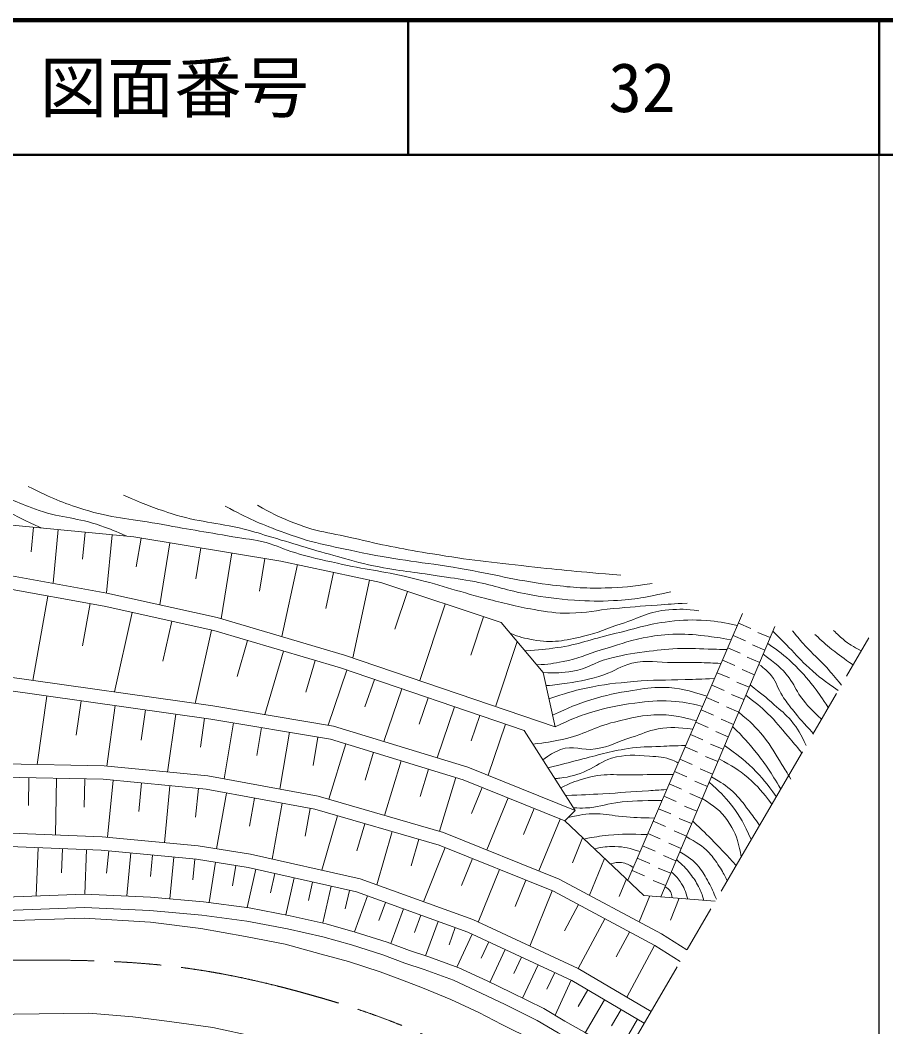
# Model space of a CAD drawing. Units: millimetres, scale not verified. Extents: x 40000 to 680000, y 20000 to 380000.
# Drawn here: x 515160 to 579500, y 305208 to 380000 of the extents above; entities that cross this region are included whole.
import ezdxf
from ezdxf.enums import TextEntityAlignment as Align

# ---------------------------------------------------------------- set-up
doc = ezdxf.new("R2010")
doc.units = ezdxf.units.MM
doc.header["$LTSCALE"] = 1000
doc.linetypes.add('CHAIN', pattern=[18.5, 12, -1.5, 3.5, -1.5])
for name, color, linetype, lineweight in [('M-BGD', 7, 'Continuous', 13), ('M-BMK', 2, 'CHAIN', 13), ('M-TTL', 2, 'Continuous', 140), ('M-TTL-BAND', 7, 'Continuous', 25), ('M-TTL-LINE', 7, 'Continuous', 50), ('M-TTL-TXT', 7, 'Continuous', 13)]:
    doc.layers.add(name, color=color, linetype=linetype, lineweight=lineweight)
doc.styles.add('ＭＳ ゴシック', font='')
doc.styles.get('ＭＳ ゴシック').set_extended_font_data('MS Gothic')

msp = doc.modelspace()

# ---------------------------------------------------------------- linework, layer by layer
at = {"layer": 'M-BGD'}
for p, q in [((513315, 342610), (523617, 341611)), ((516153, 342335), (515974, 340492)), ((517997, 342156), (517609, 338164)), ((519993, 341962), (519799, 339966)), ((521989, 341769), (521569, 337448)), ((523617, 341611), (534545, 339818)), ((524144, 341524), (523793, 339382)), ((526286, 341173), (525530, 336565)), ((528590, 340795), (528212, 338491)), ((530894, 340417), (530091, 335527)), ((533338, 340016), (532937, 337571)), ((534545, 339818), (541966, 338218)), ((535771, 339553), (534618, 334199)), ((538449, 338976), (537872, 336299)), ((541126, 338399), (539881, 332626)), ((541966, 338218), (550907, 335238)), ((543952, 337556), (543018, 334755)), ((517227, 337217), (516093, 330945)), ((520363, 336650), (519796, 333514)), ((546754, 336622), (544856, 330930)), ((523482, 335998), (522163, 330091)), ((560322, 316101), (568852, 335921)), ((526436, 335339), (525776, 332385)), ((549600, 335674), (548651, 332827)), ((550907, 335238), (554033, 331530)), ((568540, 335197), (569459, 334801)), ((529389, 334679), (528176, 329244)), ((571251, 334952), (562770, 314870)), ((570901, 334123), (569980, 334512)), ((532064, 333906), (531280, 331234)), ((552097, 333826), (550504, 329047)), ((568145, 334278), (569063, 333883)), ((570512, 333202), (569590, 333591)), ((534736, 333122), (533354, 328412)), ((567749, 333359), (568668, 332964)), ((537091, 332431), (536400, 330076)), ((567354, 332441), (568273, 332046)), ((570123, 332281), (569201, 332670)), ((539439, 331720), (538044, 327628)), ((554033, 331530), (554925, 327498)), ((566959, 331522), (567877, 331127)), ((569734, 331359), (568812, 331748)), ((541485, 331022), (540788, 328976)), ((566564, 330604), (567482, 330208)), ((569345, 330438), (568423, 330827)), ((543531, 330325), (542198, 326415)), ((568956, 329517), (568034, 329906)), ((517141, 329788), (516425, 324699)), ((519686, 329429), (519328, 326885)), ((545486, 329659), (544820, 327704)), ((566168, 329685), (567087, 329290)), ((522230, 329071), (521598, 324582)), ((524474, 328755), (524159, 326511)), ((526719, 328440), (526114, 324142)), ((547441, 328992), (546151, 325207)), ((549334, 328347), (548689, 326454)), ((565773, 328767), (566691, 328371)), ((568566, 328596), (567645, 328985)), ((528868, 328137), (528566, 325988)), ((531010, 327791), (530314, 323629)), ((551227, 327702), (549931, 323901)), ((565378, 327848), (566296, 327453)), ((568177, 327675), (567256, 328064)), ((533091, 327442), (532743, 325362)), ((535172, 327094), (534465, 322868)), ((552609, 327231), (556410, 321272)), ((564982, 326930), (565901, 326534)), ((567788, 326753), (566867, 327142)), ((537285, 326741), (536932, 324627)), ((539363, 326236), (538103, 322116)), ((567399, 325832), (566478, 326221)), ((541423, 325606), (540793, 323546)), ((564587, 326011), (565506, 325616)), ((543483, 324976), (542244, 320922)), ((564192, 325092), (565110, 324697)), ((567010, 324911), (566089, 325300)), ((545510, 324357), (544891, 322329)), ((563796, 324174), (564715, 323779)), ((566621, 323990), (565700, 324379)), ((515815, 323711), (515775, 321655)), ((517871, 323671), (517789, 319475)), ((519969, 323630), (519928, 321532)), ((522063, 323532), (521650, 319298)), ((524180, 323326), (523973, 321209)), ((526297, 323119), (525884, 318892)), ((547538, 323737), (546318, 319747)), ((563401, 323255), (564320, 322860)), ((566232, 323068), (565311, 323457)), ((528410, 322913), (528204, 320799)), ((530505, 322577), (529746, 318437)), ((549488, 323001), (548704, 321068)), ((565843, 322147), (564922, 322536)), ((532576, 322198), (532196, 320127)), ((534646, 321818), (533886, 317673)), ((551421, 322217), (549854, 318356)), ((563006, 322337), (563924, 321941)), ((565454, 321226), (564533, 321615)), ((536718, 321438), (536338, 319365)), ((538751, 320888), (537583, 316838)), ((553352, 321433), (552568, 319503)), ((556410, 321272), (555638, 320506)), ((562611, 321418), (563529, 321023)), ((540776, 320304), (540192, 318279)), ((555282, 320650), (553718, 316797)), ((555638, 320506), (561523, 314972)), ((562215, 320500), (563134, 320104)), ((565065, 320305), (564144, 320694)), ((542801, 319720), (541657, 315752)), ((561820, 319581), (562738, 319186)), ((564676, 319384), (563755, 319773)), ((544785, 319148), (544213, 317164)), ((556966, 319257), (556210, 317396)), ((561425, 318663), (562343, 318267)), ((564287, 318462), (563366, 318851)), ((516507, 318526), (516363, 314938)), ((518301, 318454), (518229, 316660)), ((520095, 318382), (519962, 315071)), ((521748, 318284), (521590, 316635)), ((523397, 318126), (523091, 314931)), ((524995, 317973), (524842, 316375)), ((546753, 318529), (545129, 314502)), ((563898, 317541), (562977, 317930)), ((526593, 317820), (526295, 314720)), ((528143, 317671), (527994, 316121)), ((529681, 317435), (529206, 314437)), ((531180, 317197), (530943, 315698)), ((548767, 317716), (547954, 315703)), ((558595, 317725), (557482, 314981)), ((561029, 317744), (561948, 317349)), ((532672, 316922), (532027, 314069)), ((534098, 316600), (533776, 315173)), ((550780, 316904), (549202, 312992)), ((560634, 316825), (561553, 316430)), ((563509, 316620), (562588, 317009)), ((535524, 316278), (534903, 313529)), ((536899, 315967), (536588, 314593)), ((538273, 315657), (537657, 312931)), ((552736, 316115), (551947, 314159)), ((560223, 316195), (559691, 314885)), ((563120, 315699), (562199, 316088)), ((539636, 315349), (539328, 313986)), ((540969, 314937), (540006, 312267)), ((554692, 315326), (553032, 311212)), ((561961, 314936), (561176, 313003)), ((561523, 314972), (566821, 314539)), ((542304, 314456), (541823, 313121)), ((556652, 314290), (555606, 312335)), ((564137, 314758), (563483, 313147)), ((543639, 313975), (542711, 311399)), ((544927, 313511), (544463, 312223)), ((546215, 313047), (545294, 310488)), ((558608, 313243), (556626, 309542)), ((547495, 312586), (547034, 311307)), ((548762, 312094), (547625, 309648)), ((560459, 312252), (559468, 310402)), ((549985, 311526), (549416, 310302)), ((562309, 311261), (560249, 307412)), ((551208, 310957), (550073, 308514)), ((552429, 310389), (551862, 309168)), ((553651, 309822), (552502, 307349)), ((554887, 309247), (554312, 308011)), ((556123, 308673), (554916, 306074)), ((557360, 307950), (556634, 306715)), ((558595, 307224), (557154, 304773)), ((559821, 306504), (559100, 305278)), ((561046, 305783), (559598, 303320))]:
    msp.add_line(p, q, dxfattribs=at)
for points in [[(510798, 339694), (513974, 338821), (521611, 337440), (529804, 335611), (539270, 332834), (554925, 327498)], [(510533, 338730), (513752, 337845), (521413, 336460), (529554, 334643), (538968, 331880), (552609, 327231)], [(506208, 334237), (514038, 331234), (529476, 329061), (538459, 327558), (548432, 324509), (556410, 321272)], [(505211, 333548), (513786, 330260), (529324, 328073), (538229, 326583), (548097, 323566), (555638, 320506)], [(501485, 326674), (506309, 326526), (514009, 324746), (521394, 324602), (529114, 323849), (537297, 322348), (546627, 319658), (555224, 316190), (562827, 312119), (564713, 310927)], [(501454, 325675), (506179, 325529), (513885, 323748), (521336, 323603), (528975, 322858), (537068, 321374), (546300, 318711), (554799, 315283), (562323, 311254), (564209, 310063)], [(497161, 320304), (521253, 319336), (528387, 318652), (532290, 318034), (540427, 316195), (548803, 313178), (556629, 309540), (562045, 306356)], [(498265, 319259), (521185, 318338), (528261, 317660), (532101, 317051), (540146, 315234), (548422, 312252), (556164, 308654), (561541, 305492)], [(453766, 312676), (496784, 314339), (507096, 314689), (514073, 314853), (519941, 315072), (524857, 314851), (528779, 314493), (532172, 314050), (535230, 313467), (537909, 312875), (540068, 312249), (542448, 311495), (544088, 310894), (545524, 310410), (547758, 309600), (549857, 308619), (551654, 307773), (554071, 306565), (555645, 305631), (557098, 304807), (559577, 303334), (560084, 302996)], [(453811, 311677), (496820, 313340), (507125, 313690), (514103, 313853), (519937, 314071), (524789, 313853), (528669, 313499), (532013, 313063), (535029, 312487), (537662, 311906), (539778, 311292), (542124, 310549), (543756, 309951), (545194, 309466), (547375, 308675), (549432, 307714), (551217, 306874), (553592, 305686), (555143, 304765), (556597, 303942), (559044, 302488), (559580, 302131)], [(454369, 310830), (496679, 312533), (506925, 312901), (514049, 313095), (519931, 313295), (524850, 312980), (528582, 312519), (531901, 311913), (534864, 311341), (537529, 310614), (539565, 310057), (541915, 309305), (543575, 308682), (545053, 308100), (547161, 307252), (549245, 306283), (550965, 305386), (553312, 304229), (555169, 303195), (556402, 302441), (558540, 301109), (558853, 300886)], [(376915, 299460), (411040, 302106), (428518, 303389), (472741, 305275), (488488, 305835), (508704, 306059), (514712, 306156), (520267, 306229), (523541, 305956), (526259, 305614), (529482, 305171), (532678, 304473), (535926, 303636), (538622, 302778), (540906, 302042), (543535, 301033), (546700, 299671), (549023, 298565), (551678, 297200), (554138, 295784), (555377, 294928)]]:
    msp.add_lwpolyline(points, dxfattribs=at)
for points, knots in [([(511669, 345213), (512755, 344427), (513082, 344194), (514043, 343630), (515051, 343039), (515435, 342866), (516713, 342281)], [0, 0, 0, 0, 1, 1, 1, 2, 2, 2, 2]), ([(512703, 345262), (514458, 344390), (515021, 344124), (516580, 343582), (518318, 342976), (519419, 343057), (521151, 342435), (521923, 342158), (522205, 342061), (523101, 341661)], [0, 0, 0, 0, 1, 1, 1, 2, 2, 2, 3, 3, 3, 3]), ([(515745, 345359), (517591, 344455), (518220, 344182), (519888, 343650), (521968, 342988), (523229, 342988), (525377, 342596), (527560, 342198), (528788, 341999), (530974, 341615), (531935, 341446), (532491, 341435), (533433, 341183), (534285, 340955), (534722, 340696), (535566, 340440), (536789, 340069), (537494, 339930), (538740, 339648), (540816, 339178), (542016, 339087), (544087, 338598), (546326, 338070), (547536, 337599), (549765, 337032), (551158, 336678), (551934, 336448), (553351, 336208), (554374, 336036), (554956, 335930), (555993, 335942), (557268, 335957), (557970, 336162), (559240, 336281), (560516, 336400), (561232, 336457), (562511, 336548), (563381, 336609), (563659, 336628), (564740, 336693)], [0, 0, 0, 0, 1, 1, 1, 2, 2, 2, 3, 3, 3, 4, 4, 4, 5, 5, 5, 6, 6, 6, 7, 7, 7, 8, 8, 8, 9, 9, 9, 10, 10, 10, 11, 11, 11, 12, 12, 12, 13, 13, 13, 13]), ([(522847, 344707), (524459, 343996), (524976, 343803), (526385, 343350), (528449, 342687), (529705, 342696), (531813, 342187), (532628, 341991), (533068, 341817), (533873, 341582), (535813, 341013), (536885, 340644), (538840, 340128), (540010, 339819), (540655, 339597), (541845, 339377), (543652, 339042), (544680, 338952), (546497, 338674), (547452, 338527), (547992, 338469), (548941, 338289), (550505, 337994), (551337, 337622), (552903, 337344), (554242, 337107), (555000, 336997), (556356, 336908), (557490, 336834), (558129, 336819), (559264, 336872), (560943, 336949), (561564, 337119), (563516, 337526)], [0, 0, 0, 0, 1, 1, 1, 2, 2, 2, 3, 3, 3, 4, 4, 4, 5, 5, 5, 6, 6, 6, 7, 7, 7, 8, 8, 8, 9, 9, 9, 10, 10, 10, 11, 11, 11, 11]), ([(530405, 343887), (532239, 342927), (532843, 342655), (534475, 342033), (536779, 341155), (538171, 340950), (540582, 340434), (543393, 339832), (545017, 339758), (547851, 339271), (550425, 338828), (551838, 338399), (554430, 338071), (556067, 337864), (556997, 337770), (558646, 337817), (560014, 337856), (560522, 337912), (562135, 338144)], [0, 0, 0, 0, 1, 1, 1, 2, 2, 2, 3, 3, 3, 4, 4, 4, 5, 5, 5, 6, 6, 6, 6]), ([(532803, 343959), (533883, 343339), (534262, 343173), (535239, 342760), (537120, 341964), (538310, 341909), (540298, 341437), (542429, 340931), (543637, 340702), (545798, 340347), (548574, 339890), (550144, 339729), (552940, 339416), (555618, 339116), (556493, 339040), (559809, 338762)], [0, 0, 0, 0, 1, 1, 1, 2, 2, 2, 3, 3, 3, 4, 4, 4, 5, 5, 5, 5]), ([(551574, 334448), (552299, 334153), (552601, 334091), (553284, 333963), (554729, 333693), (555607, 333899), (557040, 334230), (558157, 334488), (558733, 334805), (559826, 335151), (561200, 335585), (561927, 336091), (563364, 336193), (564233, 336254), (564612, 336251), (565593, 336120)], [0, 0, 0, 0, 1, 1, 1, 2, 2, 2, 3, 3, 3, 4, 4, 4, 5, 5, 5, 5]), ([(552673, 333143), (553800, 333204), (554143, 333248), (555077, 333382), (556697, 333614), (557554, 334004), (559148, 334375), (560810, 334762), (561718, 335118), (563412, 335320), (564475, 335447), (565084, 335473), (566151, 335393), (567065, 335324), (567411, 335261), (568471, 335035)], [0, 0, 0, 0, 1, 1, 1, 2, 2, 2, 3, 3, 3, 4, 4, 4, 5, 5, 5, 5]), ([(553556, 332097), (554465, 332158), (554756, 332198), (555513, 332340), (556652, 332552), (557237, 332882), (558348, 333212), (559566, 333574), (560230, 333850), (561474, 334109), (562314, 334283), (562798, 334332), (563655, 334375), (564582, 334422), (565106, 334352), (566029, 334254), (566806, 334171), (567077, 334128), (568008, 333960)], [0, 0, 0, 0, 1, 1, 1, 2, 2, 2, 3, 3, 3, 4, 4, 4, 5, 5, 5, 6, 6, 6, 6]), ([(571109, 334616), (571684, 334023), (571830, 333874), (572293, 333399), (572878, 332801), (573177, 332436), (573796, 331873), (574586, 331154), (574916, 330939), (575962, 330203)], [0, 0, 0, 0, 1, 1, 1, 2, 2, 2, 3, 3, 3, 3]), ([(572560, 334635), (572997, 334094), (573125, 333946), (573505, 333520), (574089, 332866), (574493, 332573), (575080, 331921), (575531, 331420), (575680, 331245), (576197, 330606)], [0, 0, 0, 0, 1, 1, 1, 2, 2, 2, 3, 3, 3, 3]), ([(574232, 334369), (574814, 333823), (574983, 333670), (575492, 333254), (576083, 332771), (576304, 332623), (577066, 332095)], [0, 0, 0, 0, 1, 1, 1, 2, 2, 2, 2]), ([(575613, 334659), (575920, 334339), (576027, 334245), (576316, 334005), (576800, 333603), (577024, 333500), (577672, 333133)], [0, 0, 0, 0, 1, 1, 1, 2, 2, 2, 2]), ([(570719, 333693), (571606, 333067), (571892, 332864), (572560, 332236), (573244, 331594), (573587, 331187), (574159, 330443), (574600, 329870), (574747, 329655), (575215, 328923)], [0, 0, 0, 0, 1, 1, 1, 2, 2, 2, 3, 3, 3, 3]), ([(554033, 331530), (555022, 331487), (555391, 331494), (556243, 331637), (557312, 331817), (557814, 332275), (558860, 332558), (559901, 332840), (560506, 332913), (561574, 333067), (562525, 333204), (563062, 333256), (564021, 333309), (565051, 333366), (565631, 333277), (566662, 333261), (567068, 333254), (567195, 333252), (567700, 333245)], [0, 0, 0, 0, 1, 1, 1, 2, 2, 2, 3, 3, 3, 4, 4, 4, 5, 5, 5, 6, 6, 6, 6]), ([(570378, 332886), (571313, 332181), (571702, 331948), (572315, 331132), (572695, 330626), (572794, 330266), (573163, 329751), (573684, 329023), (573953, 328793), (574711, 328060)], [0, 0, 0, 0, 1, 1, 1, 2, 2, 2, 3, 3, 3, 3]), ([(554248, 330558), (554985, 330618), (555201, 330649), (555807, 330740), (556892, 330904), (557505, 331019), (558545, 331370), (559377, 331652), (559774, 332014), (560629, 332219), (561798, 332499), (562504, 332258), (563706, 332267), (564520, 332273), (564976, 332288), (565790, 332267), (566362, 332252), (566550, 332245), (567254, 332208)], [0, 0, 0, 0, 1, 1, 1, 2, 2, 2, 3, 3, 3, 4, 4, 4, 5, 5, 5, 6, 6, 6, 6]), ([(570062, 332138), (570517, 331804), (570685, 331659), (571006, 331278), (571429, 330775), (571444, 330347), (571806, 329799), (572078, 329387), (572254, 329172), (572557, 328782), (573119, 328057), (573345, 327834), (574100, 327013)], [0, 0, 0, 0, 1, 1, 1, 2, 2, 2, 3, 3, 3, 4, 4, 4, 4]), ([(554463, 329586), (555740, 330013), (556137, 330132), (557236, 330377), (558598, 330680), (559385, 330735), (560774, 330862), (562255, 330997), (563092, 330957), (564579, 331007), (565433, 331036), (565702, 331045), (566767, 331077)], [0, 0, 0, 0, 1, 1, 1, 2, 2, 2, 3, 3, 3, 4, 4, 4, 4]), ([(569418, 330611), (570283, 329930), (570528, 329746), (571200, 329145), (571704, 328694), (572023, 328474), (572460, 327958), (573005, 327314), (573146, 326978), (573571, 326106)], [0, 0, 0, 0, 1, 1, 1, 2, 2, 2, 3, 3, 3, 3]), ([(554734, 328362), (556025, 328959), (556435, 329145), (557576, 329505), (558760, 329878), (559453, 330000), (560677, 330207), (561549, 330355), (562047, 330432), (562931, 330425), (564235, 330416), (564775, 330199), (566206, 329773)], [0, 0, 0, 0, 1, 1, 1, 2, 2, 2, 3, 3, 3, 4, 4, 4, 4]), ([(569092, 329840), (569877, 329250), (570120, 329061), (570715, 328491), (571364, 327870), (571656, 327451), (572242, 326771), (572643, 326305), (572771, 326155), (573258, 325570)], [0, 0, 0, 0, 1, 1, 1, 2, 2, 2, 3, 3, 3, 3]), ([(554925, 327498), (556110, 328056), (556497, 328223), (557551, 328560), (558805, 328961), (559542, 329088), (560847, 329262), (561890, 329402), (562487, 329478), (563537, 329408), (564463, 329346), (564826, 329270), (565881, 329019)], [0, 0, 0, 0, 1, 1, 1, 2, 2, 2, 3, 3, 3, 4, 4, 4, 4]), ([(553257, 326215), (554294, 326322), (554619, 326385), (555479, 326565), (557035, 326890), (557794, 327483), (559340, 327857), (560643, 328172), (561391, 328389), (562732, 328390), (563367, 328391), (563726, 328340), (564347, 328212), (564769, 328126), (564924, 328087), (565415, 327935)], [0, 0, 0, 0, 1, 1, 1, 2, 2, 2, 3, 3, 3, 4, 4, 4, 5, 5, 5, 5]), ([(568566, 328596), (569473, 327818), (569790, 327555), (570431, 326758), (571031, 326012), (571253, 325510), (571763, 324699), (572030, 324274), (572116, 324139), (572442, 323608)], [0, 0, 0, 0, 1, 1, 1, 2, 2, 2, 3, 3, 3, 3]), ([(554008, 325037), (554503, 325444), (554765, 325591), (555317, 325805), (556264, 326174), (556915, 325693), (557918, 325854), (559012, 326029), (559561, 326389), (560616, 326726), (561378, 326970), (561783, 327197), (562570, 327340), (563564, 327520), (564010, 327447), (565155, 327331)], [0, 0, 0, 0, 1, 1, 1, 2, 2, 2, 3, 3, 3, 4, 4, 4, 5, 5, 5, 5]), ([(568112, 327519), (568972, 326659), (569229, 326383), (569869, 325589), (570669, 324596), (570901, 324180), (571687, 322879)], [0, 0, 0, 0, 1, 1, 1, 2, 2, 2, 2]), ([(554389, 324441), (555515, 324743), (555809, 324818), (556723, 325046), (558130, 325398), (558907, 325668), (560341, 325886), (561273, 326028), (561807, 326003), (562748, 326048), (563483, 326082), (563722, 326090), (564630, 326111)], [0, 0, 0, 0, 1, 1, 1, 2, 2, 2, 3, 3, 3, 4, 4, 4, 4]), ([(567514, 326103), (568519, 325397), (568855, 325158), (569602, 324426), (570369, 323676), (570616, 323332), (571358, 322314)], [0, 0, 0, 0, 1, 1, 1, 2, 2, 2, 2]), ([(554888, 323658), (555064, 323662), (555120, 323673), (555269, 323689), (556083, 323776), (556534, 323934), (557288, 324255), (558020, 324566), (558350, 324934), (559113, 325159), (560168, 325471), (560828, 325406), (561924, 325321), (562608, 325267), (563024, 325288), (563653, 325014), (563819, 324941), (563892, 324916), (564069, 324808)], [0, 0, 0, 0, 1, 1, 1, 2, 2, 2, 3, 3, 3, 4, 4, 4, 5, 5, 5, 6, 6, 6, 6]), ([(567103, 325129), (568128, 324561), (568494, 324357), (569263, 323699), (570043, 323032), (570303, 322694), (571031, 321753)], [0, 0, 0, 0, 1, 1, 1, 2, 2, 2, 2]), ([(555332, 322962), (556054, 323336), (556348, 323428), (557030, 323641), (558545, 324114), (559497, 323885), (561084, 323932), (562106, 323962), (562451, 323968), (563701, 323952)], [0, 0, 0, 0, 1, 1, 1, 2, 2, 2, 3, 3, 3, 3]), ([(566366, 323385), (567174, 322670), (567445, 322405), (568021, 321676), (568734, 320774), (568921, 320334), (569501, 319132)], [0, 0, 0, 0, 1, 1, 1, 2, 2, 2, 2]), ([(566532, 323778), (567296, 323342), (567581, 323188), (568142, 322669), (568660, 322191), (568876, 321848), (569305, 321288), (569632, 320862), (569739, 320713), (570109, 320173)], [0, 0, 0, 0, 1, 1, 1, 2, 2, 2, 3, 3, 3, 3]), ([(555696, 322391), (557041, 322449), (557387, 322465), (558470, 322526), (559791, 322601), (560530, 322665), (561851, 322752), (562387, 322788), (562555, 322799), (563224, 322843)], [0, 0, 0, 0, 1, 1, 1, 2, 2, 2, 3, 3, 3, 3]), ([(556271, 321489), (556692, 321455), (556830, 321462), (557188, 321471), (558076, 321492), (558547, 321744), (559428, 321858), (560763, 322031), (561253, 322010), (562871, 322024)], [0, 0, 0, 0, 1, 1, 1, 2, 2, 2, 3, 3, 3, 3]), ([(565852, 322168), (566747, 321588), (567171, 321332), (567730, 320537), (568240, 319812), (568438, 319319), (568627, 318453), (568680, 318209), (568708, 318113), (568737, 317823)], [0, 0, 0, 0, 1, 1, 1, 2, 2, 2, 3, 3, 3, 3]), ([(555897, 320762), (556831, 320965), (557165, 321046), (557989, 321046), (558737, 321047), (559147, 320895), (559892, 320831), (560834, 320750), (561154, 320748), (562309, 320718)], [0, 0, 0, 0, 1, 1, 1, 2, 2, 2, 3, 3, 3, 3]), ([(565144, 320492), (565925, 319760), (566135, 319561), (566746, 318941), (567399, 318278), (567606, 318047), (568373, 317199)], [0, 0, 0, 0, 1, 1, 1, 2, 2, 2, 2]), ([(557065, 319163), (557909, 319332), (558169, 319368), (558883, 319445), (560009, 319567), (560428, 319531), (561783, 319495)], [0, 0, 0, 0, 1, 1, 1, 2, 2, 2, 2]), ([(557842, 318433), (558510, 318576), (558768, 318615), (559368, 318605), (560113, 318593), (560426, 318476), (561237, 318226)], [0, 0, 0, 0, 1, 1, 1, 2, 2, 2, 2]), ([(564660, 319345), (565465, 318879), (565805, 318732), (566358, 318133), (566691, 317773), (566851, 317544), (567117, 317132), (567377, 316730), (567456, 316572), (567708, 316060)], [0, 0, 0, 0, 1, 1, 1, 2, 2, 2, 3, 3, 3, 3]), ([(564186, 318224), (564867, 317788), (565161, 317632), (565614, 317079), (565946, 316672), (566074, 316399), (566325, 315938), (566582, 315464), (566656, 315285), (566907, 314688)], [0, 0, 0, 0, 1, 1, 1, 2, 2, 2, 3, 3, 3, 3]), ([(559023, 317322), (559365, 317413), (559529, 317448), (559853, 317410), (560221, 317366), (560386, 317255), (560729, 317046)], [0, 0, 0, 0, 1, 1, 1, 2, 2, 2, 2]), ([(563938, 317637), (564436, 317182), (564609, 317038), (564957, 316584), (565229, 316229), (565378, 316023), (565581, 315625), (565776, 315245), (565829, 315085), (565982, 314608)], [0, 0, 0, 0, 1, 1, 1, 2, 2, 2, 3, 3, 3, 3]), ([(563555, 316728), (563876, 316438), (563987, 316315), (564208, 316005), (564530, 315554), (564586, 315305), (564779, 314706)], [0, 0, 0, 0, 1, 1, 1, 2, 2, 2, 2]), ([(563086, 315617), (563274, 315501), (563375, 315443), (563483, 315265), (563582, 315103), (563598, 315001), (563622, 314800)], [0, 0, 0, 0, 1, 1, 1, 2, 2, 2, 2])]:
    msp.add_open_spline(points, degree=3, knots=knots, dxfattribs=at)
at = {"layer": 'M-BMK'}
msp.add_line((539283, 267350), (578244, 334113), dxfattribs=at)
msp.add_open_spline([(508656, 310014), (510984, 310179), (511695, 310138), (513644, 310154), (522461, 310224), (527588, 310096), (536093, 307766), (544841, 305369), (548328, 303229), (557131, 297935)], degree=3, knots=[0, 0, 0, 0, 1, 1, 1, 2, 2, 2, 3, 3, 3, 3], dxfattribs=at)
at = {"layer": 'M-TTL'}
msp.add_line((680000, 380000), (40000, 380000), dxfattribs=at)
at = {"layer": 'M-TTL-BAND'}
msp.add_line((579000, 20000), (579000, 370000), dxfattribs=at)
at = {"layer": 'M-TTL-LINE'}
for p, q in [((543997, 380000), (543997, 370000)), ((579000, 380000), (579000, 370000)), ((40000, 370000), (680000, 370000))]:
    msp.add_line(p, q, dxfattribs=at)

# ---------------------------------------------------------------- texts
at = {"layer": 'M-TTL-TXT', "style": 'ＭＳ ゴシック'}
for s, p in [('図面番号', (526622, 375000)), ('32', (561372, 375000))]:
    msp.add_text(s, height=3666, dxfattribs=at).set_placement(p, align=Align.MIDDLE_CENTER)

doc.saveas('drawing.dxf')
